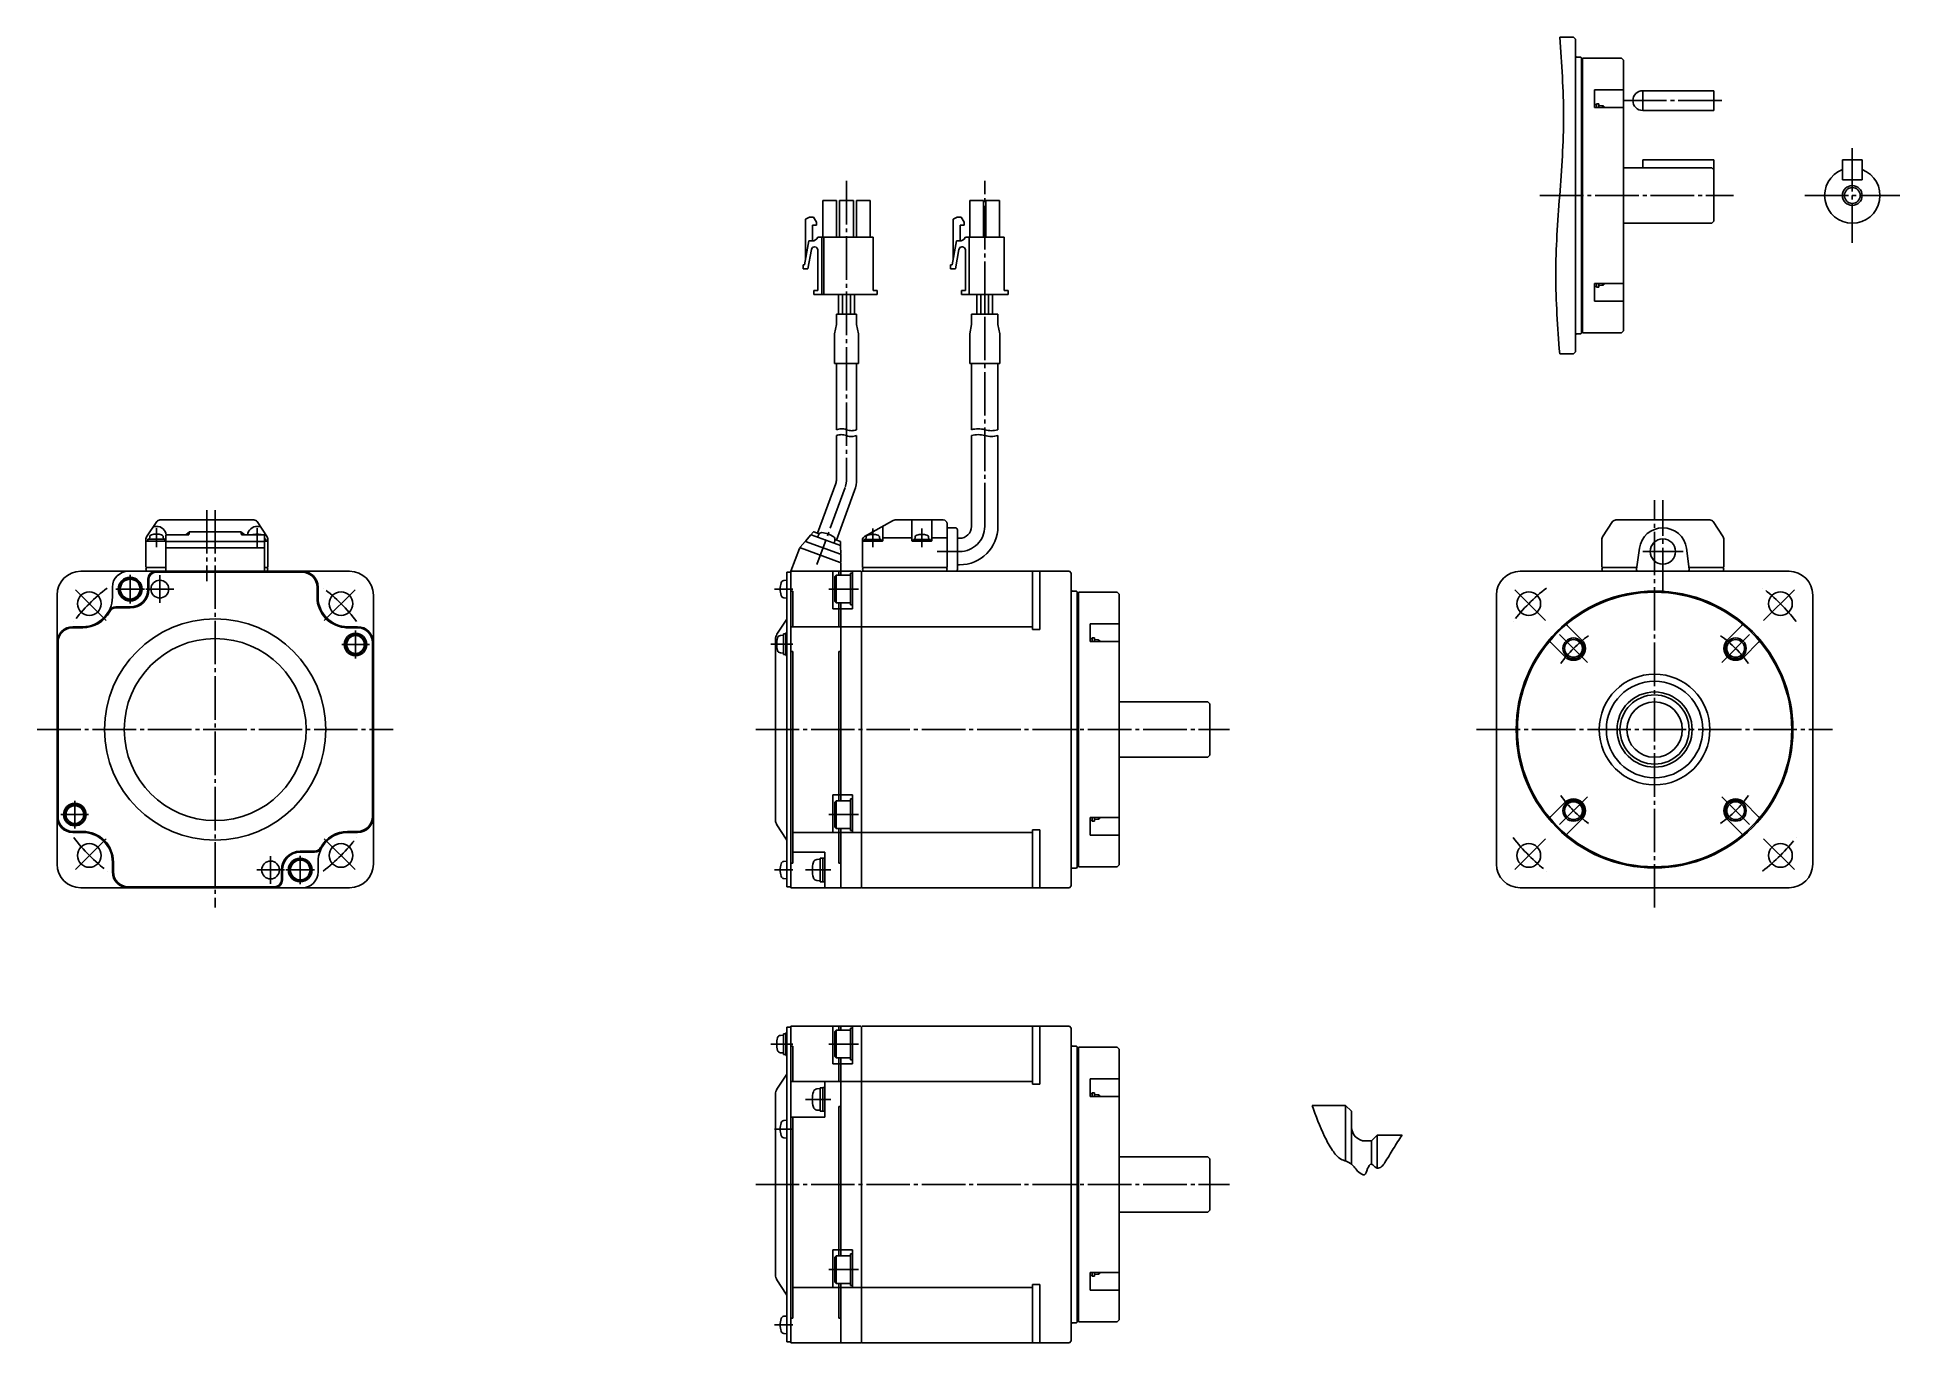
# Model space of a CAD drawing. Header units: millimetres. Extents: x -232 to 239, y -175 to 155.
import ezdxf

# ---------------------------------------------------------------- set-up
doc = ezdxf.new("R2010")
doc.units = ezdxf.units.MM
doc.linetypes.add('DASH_CENTER', pattern=[14, 11, -1, 1, -1])

msp = doc.modelspace()

# ---------------------------------------------------------------- linework, layer by layer
at = {"color": 7, "linetype": 'Continuous'}
for p, q in [((156.5, 155), (153, 155)), ((157, 154.5), (156.5, 155)), ((157, 154.5), (157, 75.5)), ((157.3, 150), (158.3, 150)), ((158.5, 149.8), (158.3, 150)), ((158.5, 115), (158.5, 149.8)), ((158.8, 148.9), (158.7, 148.9)), ((158.9, 149.7), (158.8, 149.6)), ((158.8, 149.6), (158.8, 115)), ((168.6, 149.7), (158.9, 149.7)), ((169.1, 149.2), (168.6, 149.7)), ((169.1, 115), (169.1, 149.2)), ((169.1, 141.71), (161.8, 141.71)), ((161.8, 141.71), (161.8, 137.22)), ((192, 141.5), (174, 141.5)), ((174, 141.5), (174, 136.5)), ((192, 136.5), (192, 141.5)), ((161.8, 138.01), (162.3, 138.01)), ((161.8, 137.22), (169.1, 137.22)), ((162.3, 137.22), (162.3, 138.16)), ((162.3, 138.16), (162.9, 138.16)), ((162.9, 138.16), (162.9, 137.22)), ((163.68, 137.69), (162.9, 137.76)), ((174, 136.5), (192, 136.5)), ((174, 124), (174, 122)), ((192, 124), (174, 124)), ((192, 124), (192, 108.5)), ((224.5, 124), (224.5, 119)), ((229.5, 124), (224.5, 124)), ((229.5, 119), (229.5, 124)), ((169.1, 122), (191.5, 122)), ((191.5, 122), (192, 121.5)), ((224.5, 119), (229.5, 119)), ((-29.85, 113.7), (-33.35, 113.7)), ((-33.35, 113.7), (-33.35, 104.5)), ((-29.85, 104.5), (-29.85, 113.7)), ((-29.1, 104.5), (-29.1, 113.7)), ((-29.1, 113.7), (-25.6, 113.7)), ((-25.6, 113.7), (-25.6, 104.5)), ((-24.85, 113.7), (-24.85, 104.5)), ((-21.35, 113.7), (-24.85, 113.7)), ((-21.35, 104.5), (-21.35, 113.7)), ((3.82, 104.5), (3.82, 113.7)), ((3.82, 113.7), (7.32, 113.7)), ((7.32, 113.7), (7.32, 104.5)), ((7.87, 104.5), (7.87, 113.7)), ((7.87, 113.7), (11.37, 113.7)), ((11.37, 113.7), (11.37, 104.5)), ((158.5, 80.2), (158.5, 115)), ((158.8, 115), (158.8, 80.4)), ((169.1, 80.8), (169.1, 115)), ((-36.69, 109.5), (-37.69, 109)), ((-37.69, 98.88), (-37.69, 109)), ((-36.69, 109.5), (-35.69, 109.5)), ((-35.69, 109.5), (-34.94, 108.25)), ((0.62, 109.5), (-0.38, 109)), ((-0.38, 98.88), (-0.38, 109)), ((0.62, 109.5), (1.62, 109.5)), ((1.62, 109.5), (2.37, 108.25)), ((191.5, 108), (192, 108.5)), ((-35.94, 103.5), (-35.94, 107.5)), ((-35.94, 107.5), (-34.94, 107.5)), ((-34.94, 108.25), (-34.94, 107.5)), ((-34.6, 104.5), (-31.1, 104.5)), ((-33.6, 104.5), (-33.6, 90)), ((-33.1, 90), (-33.1, 104.5)), ((-31.1, 104.5), (-29.85, 104.5)), ((-29.1, 104.5), (-29.85, 104.5)), ((-25.6, 104.5), (-29.1, 104.5)), ((-20.6, 104.5), (-25.6, 104.5)), ((-20.6, 104.5), (-20.6, 91)), ((1.37, 107.5), (2.37, 107.5)), ((1.37, 103.5), (1.37, 107.5)), ((2.37, 108.25), (2.37, 107.5)), ((12.5, 104.5), (2.7, 104.5)), ((3.7, 104.5), (3.7, 90)), ((12.5, 104.5), (12.5, 91)), ((191.5, 108), (169.1, 108)), ((-37.94, 97.5), (-36.85, 103.5)), ((-36.21, 101.38), (-37.1, 96.5)), ((-36.1, 103.5), (-36.85, 103.5)), ((-35.48, 102), (-35.35, 102)), ((-34.6, 91), (-34.6, 101.25)), ((-0.63, 97.5), (0.46, 103.5)), ((1.09, 101.38), (0.2, 96.5)), ((1.2, 103.5), (0.46, 103.5)), ((1.83, 102), (1.95, 102)), ((2.7, 91), (2.7, 101.25)), ((-37.94, 97.5), (-38.35, 97.5)), ((-38.35, 97.5), (-38.35, 96.5)), ((-38.35, 96.5), (-37.1, 96.5)), ((-1.05, 97.5), (-1.05, 96.5)), ((-0.63, 97.5), (-1.05, 97.5)), ((-1.05, 96.5), (0.2, 96.5)), ((-35.6, 91), (-35.6, 90)), ((-34.6, 91), (-35.6, 91)), ((-35.6, 90), (-34.9, 90)), ((-34.9, 90), (-33.6, 90)), ((-33.6, 90), (-33.6, 91)), ((-33.6, 90), (-33.6, 90)), ((-19.6, 90), (-33.6, 90)), ((-29.35, 90), (-29.35, 85)), ((-28.35, 90), (-28.35, 85)), ((-27.35, 90), (-27.35, 85)), ((-26.35, 90), (-26.35, 85)), ((-25.35, 90), (-25.35, 85)), ((-19.6, 91), (-20.6, 91)), ((-19.6, 90), (-19.6, 91)), ((1.7, 91), (1.7, 90)), ((2.7, 91), (1.7, 91)), ((1.7, 90), (13.5, 90)), ((5.6, 90), (5.6, 85)), ((6.6, 90), (6.6, 85)), ((7.6, 90), (7.6, 85)), ((8.6, 90), (8.6, 85)), ((9.6, 90), (9.6, 85)), ((13.5, 91), (12.5, 91)), ((13.5, 90), (13.5, 91)), ((169.1, 92.78), (161.8, 92.78)), ((161.8, 92.78), (161.8, 88.29)), ((162.3, 91.99), (161.8, 91.99)), ((162.3, 91.84), (162.3, 92.78)), ((162.9, 91.84), (162.3, 91.84)), ((162.9, 92.78), (162.9, 91.84)), ((162.9, 92.24), (163.68, 92.31)), ((-24.8, 85), (-29.9, 85)), ((-29.9, 85), (-29.9, 82.43)), ((-24.8, 82.43), (-24.8, 85)), ((10.95, 85), (4.25, 85)), ((4.25, 85), (4.25, 82.43)), ((10.95, 82.43), (10.95, 85)), ((161.8, 88.29), (169.1, 88.29)), ((-29.9, 82.43), (-30.35, 80)), ((-24.35, 80), (-24.8, 82.43)), ((4.25, 82.43), (3.8, 80)), ((11.4, 80), (10.95, 82.43)), ((158.3, 80), (158.5, 80.2)), ((158.7, 81.1), (158.8, 81.1)), ((158.8, 80.4), (158.9, 80.3)), ((158.9, 80.3), (168.6, 80.3)), ((168.6, 80.3), (169.1, 80.8)), ((-30.35, 80), (-30.35, 72.5)), ((-24.35, 72.5), (-24.35, 80)), ((3.8, 80), (3.8, 72.5)), ((11.4, 72.5), (11.4, 80)), ((156.5, 75), (157, 75.5)), ((158.3, 80), (157.3, 80)), ((-30.35, 72.5), (-24.35, 72.5)), ((-29.9, 55.8), (-29.9, 72.5)), ((-24.8, 55.8), (-24.8, 72.5)), ((3.8, 72.5), (11.4, 72.5)), ((4.25, 72.5), (4.25, 55.8)), ((10.95, 55.8), (10.95, 72.5)), ((153, 75), (156.5, 75)), ((-29.9, 43.24), (-29.9, 54.3)), ((-24.8, 43.24), (-24.8, 54.3)), ((4.25, 54.3), (4.25, 31.35)), ((10.95, 31.35), (10.95, 54.3)), ((-34.65, 29.65), (-30.08, 42.21)), ((-29.86, 27.91), (-25.29, 40.47)), ((-200.96, 33), (-199.35, 33)), ((-199.35, 33), (-189.1, 33)), ((-189.1, 33), (-178.85, 33)), ((-178.85, 33), (-177.23, 33)), ((-14.78, 33), (-2.9, 33)), ((-10.8, 27.7), (-10.8, 33)), ((-5.8, 33), (-5.8, 27.7)), ((167.24, 33), (190.97, 33)), ((-204.33, 28.75), (-201.8, 32.56)), ((-203.55, 28.69), (-203.6, 28.1)), ((-202.59, 31.37), (-201.85, 31.37)), ((-200.1, 28.1), (-200.15, 28.69)), ((-199.5, 29), (-199.5, 27.58)), ((-199.3, 29.2), (-193.67, 29.2)), ((-194.46, 29.2), (-193.46, 30.01)), ((-193.67, 29.2), (-193.46, 30.01)), ((-193.46, 30.01), (-180.54, 30.01)), ((-180.54, 30.01), (-179.54, 29.2)), ((-180.54, 30.01), (-180.33, 29.2)), ((-180.33, 29.2), (-174.7, 29.2)), ((-176.4, 32.56), (-173.87, 28.75)), ((-176.35, 31.37), (-175.61, 31.37)), ((-174.5, 27.58), (-174.5, 29)), ((-36.42, 29.16), (-37.66, 27.69)), ((-35.73, 29.97), (-36.42, 29.16)), ((-36.31, 29.19), (-32.6, 27.84)), ((-35.62, 30), (-34.26, 29.51)), ((-34.38, 29.32), (-34.71, 28.61)), ((-22.79, 28.79), (-15.76, 32.74)), ((-22.4, 28.64), (-22.45, 28.05)), ((-18.95, 28.05), (-19, 28.64)), ((-18.2, 27.7), (-18.2, 31.37)), ((-18.2, 28.5), (-10.8, 28.5)), ((-10, 28.64), (-10.05, 28.05)), ((-6.55, 28.05), (-6.6, 28.64)), ((-5.8, 28.5), (-1.9, 28.5)), ((-1.9, 32), (-1.9, 21)), ((-1.8, 31), (0.2, 31)), ((0.7, 30.5), (0.7, 20.5)), ((1.25, 28.35), (0.7, 28.35)), ((163.87, 28.75), (166.4, 32.56)), ((191.8, 32.56), (194.33, 28.75)), ((-204.5, 28.2), (-204.5, 27.6)), ((-204.5, 27.6), (-204.5, 21.1)), ((-199.5, 27.6), (-204.4, 27.6)), ((-204, 28.1), (-204, 27.6)), ((-204, 28.1), (-201.85, 28.1)), ((-201.85, 28.1), (-199.7, 28.1)), ((-199.7, 27.6), (-199.7, 28.1)), ((-199.5, 27.58), (-174.5, 27.58)), ((-199.5, 27.38), (-199.5, 25.94)), ((-199.5, 25.94), (-174.5, 25.94)), ((-199.5, 20), (-199.5, 25.74)), ((-174.5, 28.1), (-174.2, 28.1)), ((-173.8, 27.6), (-174.5, 27.6)), ((-174.5, 25.94), (-174.5, 27.38)), ((-174.5, 25.74), (-174.5, 20)), ((-174.2, 27.6), (-174.2, 28.1)), ((-173.7, 27.6), (-173.7, 28.2)), ((-173.7, 21.1), (-173.7, 27.6)), ((-39.2, 25.77), (-41.4, 20)), ((-39.04, 26.07), (-37.81, 27.54)), ((-28.93, 22.25), (-39, 25.91)), ((-28.87, 24.35), (-37.7, 27.57)), ((-32.6, 27.84), (-28.89, 26.49)), ((-30.49, 27.07), (-30.28, 27.83)), ((-30.26, 28.05), (-28.89, 27.56)), ((-28.83, 26.4), (-28.83, 27.46)), ((-28.82, 24.48), (-28.83, 26.4)), ((-28.8, 24.26), (-28.8, 22.34)), ((-23.3, 27.92), (-23.3, 21)), ((-23.3, 27.6), (-18.3, 27.6)), ((-22.85, 28.05), (-18.55, 28.05)), ((-22.85, 27.6), (-22.85, 28.05)), ((-18.55, 27.6), (-18.55, 28.05)), ((-5.9, 27.6), (-10.7, 27.6)), ((-10.45, 27.6), (-10.45, 28.05)), ((-10.45, 28.05), (-6.15, 28.05)), ((-6.15, 27.6), (-6.15, 28.05)), ((163.7, 28.2), (163.7, 27.6)), ((163.7, 27.6), (163.7, 21.1)), ((173.16, 25.82), (172.43, 20.57)), ((185.77, 20.57), (185.04, 25.82)), ((194.5, 27.6), (194.5, 28.2)), ((194.5, 21.1), (194.5, 27.6)), ((-209, 20), (-221, 20)), ((-177, 20), (-209, 20)), ((-204.4, 21), (-199.5, 21)), ((-202, 19.75), (-187, 19.75)), ((-187, 19.75), (-165, 19.75)), ((-177, 20), (-154, 20)), ((-174.5, 21), (-173.8, 21)), ((-153, 20), (-154, 20)), ((-42.4, -20), (-42.4, 19.75)), ((-42.4, 19.75), (-41.4, 19.75)), ((-41.4, 20), (-41.4, -60)), ((-41.4, 20), (-28.8, 20)), ((-30.8, 10.5), (-30.8, 20)), ((-29.95, 19), (-30.3, 18.65)), ((-29.95, 19), (-26.3, 19)), ((-29.95, 19), (-29.95, 12)), ((-29.3, 20), (-29.3, 19)), ((-28.8, 22.06), (-28.8, 19)), ((-23.7, 20), (-28.8, 20)), ((-26.3, 19.5), (-25.8, 19.5)), ((-26.3, 11.5), (-26.3, 19.5)), ((-25.8, 10.5), (-25.8, 20)), ((-23.7, 20), (-23.6, 19.9)), ((-23.6, 19.9), (-23.5, 20)), ((-23.6, 19.9), (-23.6, -59.9)), ((29, 20), (-23.5, 20)), ((-23.3, 21), (-1.9, 21)), ((0.7, 21.65), (1.25, 21.65)), ((19.7, 5.32), (19.7, 20)), ((21.5, 20), (21.5, 5.32)), ((29.5, 19.5), (29, 20)), ((29.5, 19.5), (29.5, -59.5)), ((143, 20), (211, 20)), ((163.8, 21), (172.49, 21)), ((185.71, 21), (194.4, 21)), ((-213, 16), (-213, 13.5)), ((-204, 18), (-204, 14.25)), ((-203.75, 18), (-203.75, 15.5)), ((-161.25, 16), (-161.25, 13.5)), ((-161, 16), (-161, 13.5)), ((-42.4, 17.75), (-43.18, 17.68)), ((-41.4, 15), (-40.9, 15)), ((-40.9, 15), (-40.9, 6)), ((-30.3, 12.35), (-30.3, 18.65)), ((29.8, 15), (30.8, 15)), ((31, 14.8), (30.8, 15)), ((31, -20), (31, 14.8)), ((31.4, 14.7), (31.3, 14.6)), ((31.3, 14.6), (31.3, -20)), ((41.1, 14.7), (31.4, 14.7)), ((41.6, 14.2), (41.1, 14.7)), ((41.6, -20), (41.6, 14.2)), ((-227, 14), (-227, 2)), ((-212.13, 11), (-208.5, 11)), ((-212.13, 10.75), (-208.5, 10.75)), ((-147, 2), (-147, 14)), ((-43.18, 13.32), (-42.4, 13.25)), ((-30.8, 10.5), (-25.8, 10.5)), ((-30.3, 12.35), (-29.95, 12)), ((-26.3, 12), (-29.95, 12)), ((-29.3, 12), (-29.3, 6)), ((-28.8, 12), (-28.8, -36.5)), ((-26.3, 11.5), (-25.8, 11.5)), ((31.3, 13.9), (31.2, 13.9)), ((137, 14), (137, -54)), ((217, -54), (217, 14)), ((-223, 6), (-220.5, 6)), ((-223, 5.75), (-220.5, 5.75)), ((-154, 5.75), (-151, 5.75)), ((-151, 6), (-153.5, 6)), ((-44.93, 4.09), (-42.57, 7.65)), ((-41.4, 6), (-28.8, 6)), ((-28.8, 6), (-23.6, 6)), ((19.7, 6), (-23.6, 6)), ((19.7, 5.32), (21.5, 5.32)), ((34.3, 6.71), (34.3, 2.22)), ((41.6, 6.71), (34.3, 6.71)), ((158.62, 2.63), (154.92, 6.32)), ((199.08, 6.32), (195.39, 2.63)), ((-227, 2), (-227, -42)), ((-227, 1.32), (-227, -54)), ((-226.75, 2), (-226.75, -20)), ((-147.25, 2), (-147.25, -20)), ((-147, -42), (-147, 2)), ((-45.3, 2.88), (-45.3, -20)), ((-43.3, 3.83), (-44.08, 3.77)), ((-43.3, 4.18), (-42.7, 4.18)), ((-43.3, -1.02), (-43.3, 4.18)), ((-42.7, 4.43), (-42.4, 4.43)), ((-42.7, -1.27), (-42.7, 4.43)), ((34.3, 3.01), (34.8, 3.01)), ((34.3, 2.22), (41.6, 2.22)), ((34.8, 3.16), (35.4, 3.16)), ((34.8, 2.22), (34.8, 3.16)), ((35.4, 3.16), (35.4, 2.22)), ((36.18, 2.69), (35.4, 2.76)), ((150.68, 2.08), (154.37, -1.61)), ((199.63, -1.61), (203.32, 2.08)), ((-44.08, -0.6), (-43.3, -0.67)), ((-42.7, -1.02), (-43.3, -1.02)), ((-42.4, -1.27), (-42.7, -1.27)), ((-41.4, -0.25), (-40.9, -0.25)), ((-40.9, -0.25), (-40.9, -46)), ((-29.3, -0.25), (-28.8, -0.25)), ((-29.3, -38), (-29.3, -0.25)), ((64, -13), (41.6, -13)), ((64.5, -13.5), (64, -13)), ((64.5, -26.5), (64.5, -13.5)), ((-226.75, -42), (-226.75, -20)), ((-147.25, -42), (-147.25, -20)), ((-45.3, -20), (-45.3, -42.88)), ((-42.4, -59.75), (-42.4, -20)), ((31, -54.8), (31, -20)), ((31.3, -20), (31.3, -54.6)), ((41.6, -54.2), (41.6, -20)), ((41.6, -27), (64, -27)), ((64, -27), (64.5, -26.5)), ((-30.8, -46), (-30.8, -36.5)), ((-30.8, -36.5), (-28.8, -36.5)), ((-28.8, -36.5), (-25.8, -36.5)), ((-28.8, -38), (-28.8, -36.5)), ((-26.3, -45.5), (-26.3, -37.5)), ((-26.3, -37.5), (-25.8, -37.5)), ((-25.8, -36.5), (-25.8, -46)), ((-147, -42), (-147, -54)), ((-29.95, -38), (-30.3, -38.35)), ((-30.3, -44.65), (-30.3, -38.35)), ((-29.95, -38), (-26.3, -38)), ((-29.95, -38), (-29.95, -45)), ((34.3, -42.22), (34.3, -46.71)), ((41.6, -42.22), (34.3, -42.22)), ((34.8, -43.16), (34.8, -42.22)), ((35.4, -42.22), (35.4, -43.16)), ((154.37, -38.38), (150.68, -42.08)), ((203.32, -42.08), (199.63, -38.38)), ((-223, -45.75), (-220.5, -45.75)), ((-223, -46), (-220.5, -46)), ((-151, -45.75), (-153.5, -45.75)), ((-151, -46), (-153.5, -46)), ((-42.57, -47.71), (-44.93, -44.09)), ((-40.9, -53.75), (-40.9, -46)), ((-40.9, -46), (-28.8, -46)), ((-30.3, -44.65), (-29.95, -45)), ((-26.3, -45), (-29.95, -45)), ((-29.3, -45), (-29.3, -53.75)), ((-28.8, -46), (-28.8, -45)), ((-28.8, -46), (-23.6, -46)), ((-28.8, -46), (-28.8, -60)), ((-26.3, -45.5), (-25.8, -45.5)), ((19.7, -46), (-23.6, -46)), ((19.7, -45.32), (19.7, -60)), ((21.5, -45.32), (19.7, -45.32)), ((21.5, -60), (21.5, -45.32)), ((34.8, -43.01), (34.3, -43.01)), ((34.3, -46.71), (41.6, -46.71)), ((35.4, -43.16), (34.8, -43.16)), ((35.4, -42.76), (36.18, -42.69)), ((154.92, -46.32), (158.62, -42.63)), ((195.39, -42.63), (199.08, -46.32)), ((-161.87, -50.75), (-165.5, -50.75)), ((-161.87, -51), (-165.5, -51)), ((-40.9, -51), (-32.8, -51)), ((-32.8, -51), (-32.8, -60)), ((-213, -56), (-213, -53.5)), ((-212.75, -56), (-212.75, -53.5)), ((-170.25, -58), (-170.25, -55.5)), ((-170, -58), (-170, -54.25)), ((-161, -56), (-161, -53.5)), ((-42.4, -53.25), (-43.18, -53.32)), ((-41.4, -53.75), (-40.9, -53.75)), ((-34, -52.75), (-34.85, -52.82)), ((-34, -52.55), (-34, -58.45)), ((-34, -52.55), (-33.3, -52.55)), ((-33.3, -52.5), (-32.8, -52.5)), ((-33.3, -52.5), (-33.3, -58.5)), ((-29.3, -53.75), (-28.8, -53.75)), ((30.8, -55), (29.8, -55)), ((30.8, -55), (31, -54.8)), ((31.2, -53.9), (31.3, -53.9)), ((31.3, -54.6), (31.4, -54.7)), ((31.4, -54.7), (41.1, -54.7)), ((41.1, -54.7), (41.6, -54.2)), ((-221, -60), (-153, -60)), ((-209, -59.75), (-187, -59.75)), ((-209, -60), (-165, -60)), ((-172, -59.75), (-187, -59.75)), ((-43.18, -57.68), (-42.4, -57.75)), ((-41.4, -59.75), (-42.4, -59.75)), ((-41.4, -60), (-28.8, -60)), ((-34.85, -58.18), (-34, -58.25)), ((-33.3, -58.45), (-34, -58.45)), ((-32.8, -58.5), (-33.3, -58.5)), ((-23.7, -60), (-28.8, -60)), ((-23.6, -59.9), (-23.7, -60)), ((-23.5, -60), (-23.6, -59.9)), ((-23.5, -60), (29, -60)), ((29, -60), (29.5, -59.5)), ((143, -60), (211, -60)), ((-43.3, -97.25), (-44.08, -97.32)), ((-43.3, -96.9), (-42.7, -96.9)), ((-43.3, -102.1), (-43.3, -96.9)), ((-42.7, -96.65), (-42.4, -96.65)), ((-42.7, -102.35), (-42.7, -96.65)), ((-42.4, -135), (-42.4, -95.25)), ((-42.4, -95.25), (-41.4, -95.25)), ((-41.4, -95), (-41.4, -175)), ((-41.4, -95), (-28.8, -95)), ((-30.8, -104.5), (-30.8, -95)), ((-29.95, -96), (-30.3, -96.35)), ((-30.3, -102.65), (-30.3, -96.35)), ((-29.95, -96), (-26.3, -96)), ((-29.95, -96), (-29.95, -103)), ((-29.3, -96), (-29.3, -95)), ((-28.8, -95), (-28.8, -96)), ((-23.7, -95), (-28.8, -95)), ((-26.3, -95.5), (-25.8, -95.5)), ((-26.3, -103.5), (-26.3, -95.5)), ((-25.8, -104.5), (-25.8, -95)), ((-23.6, -95.1), (-23.6, -174.9)), ((29, -95), (-23.5, -95)), ((19.7, -109.68), (19.7, -95)), ((21.5, -95), (21.5, -109.68)), ((29.5, -95.5), (29, -95)), ((29.5, -95.5), (29.5, -174.5)), ((-44.08, -101.68), (-43.3, -101.75)), ((-42.7, -102.1), (-43.3, -102.1)), ((-42.4, -102.35), (-42.7, -102.35)), ((-41.4, -100), (-40.9, -100)), ((-40.9, -100), (-40.9, -109)), ((-30.3, -102.65), (-29.95, -103)), ((-26.3, -103), (-29.95, -103)), ((-29.3, -103), (-29.3, -109)), ((-28.8, -103), (-28.8, -151.5)), ((-26.3, -103.5), (-25.8, -103.5)), ((29.8, -100), (30.8, -100)), ((31, -100.2), (30.8, -100)), ((31, -135), (31, -100.2)), ((31.3, -101.1), (31.2, -101.1)), ((31.4, -100.3), (31.3, -100.4)), ((31.3, -100.4), (31.3, -135)), ((41.1, -100.3), (31.4, -100.3)), ((41.6, -100.8), (41.1, -100.3)), ((41.6, -135), (41.6, -100.8)), ((-44.93, -110.91), (-42.57, -107.35)), ((-30.8, -104.5), (-25.8, -104.5)), ((34.3, -108.29), (34.3, -112.78)), ((41.6, -108.29), (34.3, -108.29)), ((-45.3, -112.12), (-45.3, -135)), ((-41.4, -109), (-28.8, -109)), ((-34, -110.75), (-34.85, -110.82)), ((-34, -110.55), (-34, -116.45)), ((-34, -110.55), (-33.3, -110.55)), ((-33.3, -110.5), (-32.8, -110.5)), ((-33.3, -110.5), (-33.3, -116.5)), ((-32.8, -109), (-32.8, -118)), ((-28.8, -109), (-23.6, -109)), ((19.7, -109), (-23.6, -109)), ((19.7, -109.68), (21.5, -109.68)), ((34.3, -111.99), (34.8, -111.99)), ((34.3, -112.78), (41.6, -112.78)), ((34.8, -111.84), (35.4, -111.84)), ((34.8, -112.78), (34.8, -111.84)), ((35.4, -111.84), (35.4, -112.78)), ((36.18, -112.31), (35.4, -112.24)), ((-34.85, -116.18), (-34, -116.25)), ((-33.3, -116.45), (-34, -116.45)), ((-32.8, -116.5), (-33.3, -116.5)), ((-29.3, -115.25), (-28.8, -115.25)), ((-29.3, -153), (-29.3, -115.25)), ((90.38, -115), (98.88, -115)), ((98.88, -115), (100.38, -116.5)), ((98.88, -115), (98.88, -129.1)), ((100.38, -116.5), (100.38, -129.9)), ((-42.4, -118.75), (-43.18, -118.82)), ((-32.8, -118), (-41.4, -118)), ((-40.9, -118), (-40.9, -161)), ((-43.18, -123.18), (-42.4, -123.25)), ((103.88, -124), (105.38, -124)), ((105.38, -124), (106.88, -122.5)), ((105.38, -124), (105.38, -129.9)), ((106.88, -122.5), (106.88, -130.88)), ((106.88, -122.5), (113.13, -122.5)), ((64, -128), (41.6, -128)), ((64.5, -128.5), (64, -128)), ((64.5, -141.5), (64.5, -128.5)), ((-45.3, -135), (-45.3, -157.88)), ((-42.4, -174.75), (-42.4, -135)), ((31, -169.8), (31, -135)), ((31.3, -135), (31.3, -169.6)), ((41.6, -169.2), (41.6, -135)), ((41.6, -142), (64, -142)), ((64, -142), (64.5, -141.5)), ((-30.8, -161), (-30.8, -151.5)), ((-30.8, -151.5), (-28.8, -151.5)), ((-29.95, -153), (-30.3, -153.35)), ((-30.3, -159.65), (-30.3, -153.35)), ((-29.95, -153), (-26.3, -153)), ((-29.95, -153), (-29.95, -160)), ((-28.8, -151.5), (-25.8, -151.5)), ((-28.8, -153), (-28.8, -151.5)), ((-26.3, -160.5), (-26.3, -152.5)), ((-26.3, -152.5), (-25.8, -152.5)), ((-25.8, -151.5), (-25.8, -161)), ((-42.57, -162.71), (-44.93, -159.09)), ((-30.3, -159.65), (-29.95, -160)), ((-26.3, -160), (-29.95, -160)), ((-29.3, -160), (-29.3, -168.75)), ((-28.8, -161), (-28.8, -160)), ((34.3, -157.22), (34.3, -161.71)), ((41.6, -157.22), (34.3, -157.22)), ((34.8, -158.01), (34.3, -158.01)), ((34.8, -158.16), (34.8, -157.22)), ((35.4, -158.16), (34.8, -158.16)), ((35.4, -157.22), (35.4, -158.16)), ((35.4, -157.76), (36.18, -157.69)), ((-40.9, -168.75), (-40.9, -161)), ((-40.9, -161), (-28.8, -161)), ((-28.8, -161), (-23.6, -161)), ((-28.8, -161), (-28.8, -175)), ((-26.3, -160.5), (-25.8, -160.5)), ((19.7, -161), (-23.6, -161)), ((21.5, -160.32), (19.7, -160.32)), ((19.7, -160.32), (19.7, -175)), ((21.5, -175), (21.5, -160.32)), ((34.3, -161.71), (41.6, -161.71)), ((-42.4, -168.25), (-43.18, -168.32)), ((-41.4, -168.75), (-40.9, -168.75)), ((-29.3, -168.75), (-28.8, -168.75)), ((31.2, -168.9), (31.3, -168.9)), ((41.1, -169.7), (41.6, -169.2)), ((-43.18, -172.68), (-42.4, -172.75)), ((30.8, -170), (29.8, -170)), ((30.8, -170), (31, -169.8)), ((31.3, -169.6), (31.4, -169.7)), ((31.4, -169.7), (41.1, -169.7)), ((-41.4, -174.75), (-42.4, -174.75)), ((-41.4, -175), (-28.8, -175)), ((-23.7, -175), (-28.8, -175)), ((-23.6, -174.9), (-23.7, -175)), ((-23.5, -175), (-23.6, -174.9)), ((-23.5, -175), (29, -175)), ((29, -175), (29.5, -174.5))]:
    msp.add_line(p, q, dxfattribs=at)
at = {"color": 1, "linetype": 'DASH_CENTER'}
for p, q in [((169, 139), (194.5, 139)), ((227, 127), (227, 103)), ((-27.35, 118.7), (-27.35, 43.24)), ((7.6, 31.35), (7.6, 118.7)), ((148, 115), (197, 115)), ((215, 115), (239, 115)), ((-27.73, 41.21), (-34.82, 21.73)), ((177, -65), (177, 38)), ((179.1, 14.94), (179.1, 38)), ((-189.1, 35.5), (-189.1, 17.5)), ((-187, 35.5), (-187, -65)), ((-201.85, 26.1), (-201.85, 30.9)), ((-176.35, 30.9), (-176.35, 26.1)), ((-20.7, 26.1), (-20.7, 30.85)), ((-8.3, 26.1), (-8.3, 30.85)), ((-4.4, 25), (1.25, 25)), ((174, 25), (184.2, 25)), ((-208.5, 19.1), (-208.5, 11.9)), ((-201, 12), (-201, 19)), ((-214.58, 7.58), (-223.06, 16.06)), ((-204.9, 15.5), (-212.1, 15.5)), ((-204.5, 15.5), (-197.5, 15.5)), ((-159.42, 7.58), (-150.94, 16.06)), ((-45.6, 15.5), (-40.9, 15.5)), ((-31.8, 15.5), (-24.3, 15.5)), ((149.42, 7.58), (140.94, 16.06)), ((204.58, 7.58), (213.06, 16.06)), ((-151.5, -2), (-151.5, 5)), ((-155, 1.5), (-148, 1.5)), ((-46.5, 1.58), (-40.9, 1.58)), ((160.03, -3.03), (152.96, 4.04)), ((193.97, -3.03), (201.04, 4.04)), ((-232, -20), (-142, -20)), ((-50.3, -20), (69.5, -20)), ((132, -20), (222, -20)), ((160.03, -36.97), (152.96, -44.04)), ((193.97, -36.97), (201.04, -44.04)), ((-226, -41.5), (-219, -41.5)), ((-222.5, -45), (-222.5, -38)), ((-31.8, -41.5), (-24.3, -41.5)), ((-214.58, -47.58), (-223.06, -56.06)), ((-159.42, -47.58), (-150.94, -56.06)), ((149.42, -47.58), (140.94, -56.06)), ((204.58, -47.58), (213.06, -56.06)), ((-176.5, -55.5), (-169.5, -55.5)), ((-173, -59), (-173, -52)), ((-161.9, -55.5), (-169.1, -55.5)), ((-165.5, -51.9), (-165.5, -59.1)), ((-45.6, -55.5), (-40.9, -55.5)), ((-31.3, -55.5), (-37.68, -55.5)), ((-46.5, -99.5), (-40.9, -99.5)), ((-31.8, -99.5), (-24.3, -99.5)), ((-31.3, -113.5), (-37.68, -113.5)), ((-45.6, -121), (-40.9, -121)), ((-50.3, -135), (69.5, -135)), ((-31.8, -156.5), (-24.3, -156.5)), ((-45.6, -170.5), (-40.9, -170.5))]:
    msp.add_line(p, q, dxfattribs=at)
at = {"color": 2, "linetype": 'Continuous'}
msp.add_circle((227, 115), 2.5, dxfattribs=at)
at = {"color": 7, "linetype": 'Continuous'}
for centre, radius in [((227, 115), 2), ((179.1, 25), 3.2), ((-218.82, 11.82), 3), ((-208.5, 15.5), 3), ((-208.5, 15.5), 2.75), ((-208.5, 15.5), 2.5), ((-201, 15.5), 2.25), ((-155.18, 11.82), 3), ((177, -20), 35), ((145.18, 11.82), 3), ((177, -20), 34.7), ((208.82, 11.82), 3), ((-187, -20), 27.96), ((-187, -20), 23), ((-151.5, 1.5), 2.85), ((-151.5, 1.5), 2.6), ((-151.5, 1.5), 2.25), ((156.49, 0.51), 2.65), ((156.49, 0.51), 2.25), ((197.51, 0.51), 2.65), ((197.51, 0.51), 2.25), ((177, -20), 14), ((177, -20), 12.2), ((177, -20), 9.5), ((177, -20), 8.75), ((177, -20), 7), ((-222.5, -41.5), 2.85), ((-222.5, -41.5), 2.6), ((-222.5, -41.5), 2.25), ((156.49, -40.51), 2.65), ((156.49, -40.51), 2.25), ((197.51, -40.51), 2.65), ((197.51, -40.51), 2.25), ((-218.82, -51.82), 3), ((-155.18, -51.82), 3), ((145.18, -51.82), 3), ((208.82, -51.82), 3), ((-173, -55.5), 2.25), ((-165.5, -55.5), 3), ((-165.5, -55.5), 2.75), ((-165.5, -55.5), 2.5)]:
    msp.add_circle(centre, radius, dxfattribs=at)
for centre, radius, start, end in [((157.3, 150.3), 0.3, 180, 270), ((158.7, 149.1), 0.2, 180, 270), ((174, 139), 2.5, 90, 180), ((163.61, 136.89), 0.8, 24.57, 85), ((174, 139), 2.5, 180, 270), ((227, 115), 7, 110.9248, 270), ((227, 115), 7, 270, 69.0752), ((-36.05, 105.05), 1.55, 268.1333, 339.2468), ((1.25, 105.05), 1.55, 268.1333, 339.2468), ((-35.48, 101.25), 0.75, 90, 169.6952), ((-35.35, 101.25), 0.75, 0, 90), ((1.83, 101.25), 0.75, 90, 169.6952), ((1.95, 101.25), 0.75, 0, 90), ((163.61, 93.11), 0.8, 275, 335.43), ((158.7, 80.9), 0.2, 90, 180), ((157.3, 79.7), 0.3, 90, 180), ((-32.9, 43.24), 3, 340, 0), ((-32.9, 43.24), 8.1, 340, 0), ((-200.96, 32), 1, 90, 146.3099), ((-177.23, 32), 1, 33.6901, 90), ((-14.78, 31), 2, 90, 119.3578), ((-2.9, 32), 1, 0, 90), ((167.24, 32), 1, 90, 146.3099), ((190.97, 32), 1, 33.6901, 90), ((-203.5, 28.2), 1, 146.3099, 180), ((-202.95, 28.64), 0.6, 106.3877, 175), ((-201.85, 24.9), 4.5, 90, 106.3877), ((-201.85, 28.87), 2.5, 7.226, 90), ((-201.85, 24.9), 4.5, 73.6123, 90), ((-200.75, 28.64), 0.6, 5, 73.6123), ((-199.3, 29), 0.2, 90, 180), ((-176.35, 28.87), 2.5, 90, 172.774), ((-176.35, 24.9), 4.5, 90, 107.3265), ((-176.35, 24.9), 4.5, 72.6735, 90), ((-174.7, 29), 0.2, 0, 90), ((-174.7, 28.2), 1, 0, 33.6901), ((-36.34, 29.1), 0.1, 70, 139.8637), ((-35.66, 29.91), 0.1, 70, 139.8637), ((-33.66, 28.98), 0.8, 85.4427, 155), ((-34.07, 23.8), 6, 70, 85.4427), ((-34.07, 23.8), 6, 54.5573, 70), ((-31.06, 28.04), 0.8, 345, 54.5573), ((-22.3, 27.92), 1, 119.3578, 180), ((-21.8, 28.59), 0.6, 106.3877, 175), ((-20.7, 24.85), 4.5, 90, 106.3877), ((-20.7, 24.85), 4.5, 73.6123, 90), ((-19.6, 28.59), 0.6, 5, 73.6123), ((-9.4, 28.59), 0.6, 106.3877, 175), ((-8.3, 24.85), 4.5, 90, 106.3877), ((-8.3, 24.85), 4.5, 73.6123, 90), ((-7.2, 28.59), 0.6, 5, 73.6123), ((-1.8, 30.9), 0.1, 90, 180), ((0.2, 30.5), 0.5, 0, 90), ((1.25, 31.35), 9.7, 270, 0), ((1.25, 31.35), 3, 270, 0), ((164.7, 28.2), 1, 146.3099, 180), ((179.1, 25), 6, 7.8875, 172.1125), ((193.5, 28.2), 1, 0, 33.6901), ((-204.4, 27.5), 0.1, 90, 180), ((-199.3, 27.38), 0.2, 90, 180), ((-199.3, 25.74), 0.2, 90, 180), ((-174.7, 27.38), 0.2, 0, 90), ((-174.7, 25.74), 0.2, 0, 90), ((-173.8, 27.5), 0.1, 0, 90), ((-39.02, 25.71), 0.2, 70, 160), ((-38.97, 26.01), 0.1, 140, 250), ((-37.74, 27.48), 0.1, 70, 140), ((-37.58, 27.63), 0.1, 139.8637, 250), ((-28.92, 24.48), 0.1, 250, 0.1363), ((-28.93, 27.46), 0.1, 0.1363, 70), ((-28.93, 26.4), 0.1, 0.1363, 70), ((-28.9, 24.26), 0.1, 0, 70), ((-18.3, 27.7), 0.1, 270, 0), ((-10.7, 27.7), 0.1, 180, 270), ((-5.9, 27.7), 0.1, 270, 0), ((-221, 14), 6, 90, 180), ((-209, 16), 4, 90, 180), ((-204.4, 21.1), 0.1, 180, 270), ((-204, 20.5), 0.5, 90, 270), ((-202, 18), 2, 90, 180), ((-202, 18), 1.75, 90, 180), ((-199.75, 19.5), 0.5, 30, 90), ((-174.2, 20.5), 0.5, 270, 90), ((-173.8, 21.1), 0.1, 270, 0), ((-165, 16), 4, 0, 90), ((-165, 16), 3.75, 0, 90), ((-153, 14), 6, 0, 90), ((-28.9, 22.34), 0.1, 250, 360), ((-29, 22.06), 0.2, 0, 70), ((-22.8, 20.5), 0.5, 90, 270), ((-2.4, 20.5), 0.5, 270, 90), ((0.2, 20.5), 0.5, 270, 0), ((143, 14), 6, 90, 180), ((163.8, 21.1), 0.1, 180, 270), ((164.2, 20.5), 0.5, 90, 270), ((172.92, 20.5), 0.5, 172.1125, 270), ((185.28, 20.5), 0.5, 270, 7.8875), ((194, 20.5), 0.5, 270, 90), ((194.4, 21.1), 0.1, 270, 0), ((211, 14), 6, 0, 90), ((-208.5, 15.5), 4.75, 270, 0), ((-208.5, 15.5), 4.5, 270, 0), ((-203.5, 14.25), 0.5, 180, 200.4137), ((-38.1, 15.5), 6, 164.5573, 180), ((-38.1, 15.5), 6, 180, 195.4427), ((-43.11, 16.89), 0.8, 95, 164.5573), ((29.8, 15.3), 0.3, 180, 270), ((-220.5, 13.5), 7.5, 270, 0), ((-220.5, 13.5), 7.75, 270, 331.7263), ((-212.13, 9), 2, 90, 151.7263), ((-212.13, 9), 1.75, 90, 151.7263), ((-153.5, 13.5), 7.75, 180, 270), ((-153.5, 13.5), 7.5, 180, 270), ((-43.11, 14.12), 0.8, 195.4427, 265), ((31.2, 14.1), 0.2, 180, 270), ((-223, 2), 4, 90, 180), ((-223, 2), 3.75, 90, 180), ((-152.75, 5.5), 0.5, 90, 150), ((-151, 2), 4, 0, 90), ((-151, 2), 3.75, 0, 90), ((-43.4, 8.2), 1, 326.3649, 0), ((155.28, 6.67), 0.5, 182.6229, 225), ((198.72, 6.67), 0.5, 315, 357.3771), ((-147.5, 0.25), 0.5, 300, 0), ((-43.1, 2.88), 2.2, 146.3649, 180), ((-39, 1.58), 6, 164.5573, 180), ((-39, 1.58), 6, 180, 195.4427), ((-44.01, 2.97), 0.8, 95, 164.5573), ((36.11, 1.89), 0.8, 24.57, 85), ((150.33, 1.72), 0.5, 45, 87.3771), ((156.49, 0.51), 3, 225, 45), ((197.51, 0.51), 3, 135, 315), ((203.67, 1.72), 0.5, 92.6229, 135), ((-44.01, 0.2), 0.8, 195.4427, 265), ((156.49, -40.51), 3, 315, 135), ((197.51, -40.51), 3, 45, 225), ((-226.5, -40.25), 0.5, 120, 180), ((-223, -42), 4, 180, 270), ((-223, -42), 3.75, 180, 270), ((-151, -42), 3.75, 270, 0), ((-151, -42), 4, 270, 0), ((36.11, -41.89), 0.8, 275, 335.43), ((150.33, -41.72), 0.5, 272.6229, 315), ((203.67, -41.72), 0.5, 225, 267.3771), ((-221.25, -45.5), 0.5, 270, 329.1166), ((-220.5, -53.5), 7.75, 0, 90), ((-220.5, -53.5), 7.5, 0, 90), ((-153.5, -53.5), 7.5, 90, 180), ((-153.5, -53.5), 7.75, 90, 151.7268), ((-43.1, -42.88), 2.2, 180, 213.6351), ((155.28, -46.67), 0.5, 135, 177.3771), ((198.72, -46.67), 0.5, 2.6229, 45), ((-165.5, -55.5), 4.75, 90, 180), ((-165.5, -55.5), 4.5, 90, 180), ((-161.87, -49), 1.75, 270, 331.7285), ((-161.87, -49), 2, 270, 331.7263), ((-43.4, -48.26), 1, 0, 33.6351), ((-221, -54), 6, 180, 270), ((-209, -56), 4, 180, 270), ((-209, -56), 3.75, 180, 270), ((-170.5, -54.25), 0.5, 0, 20.4137), ((-165, -56), 4, 270, 0), ((-153, -54), 6, 270, 0), ((-38.1, -55.5), 6, 164.5573, 180), ((-38.1, -55.5), 6, 180, 195.4427), ((-43.11, -54.11), 0.8, 95, 164.5573), ((-29, -55.5), 7, 163.743, 180), ((-29, -55.5), 7, 180, 196.257), ((-34.76, -53.82), 1, 95, 163.743), ((29.8, -55.3), 0.3, 90, 180), ((31.2, -54.1), 0.2, 90, 180), ((143, -54), 6, 180, 270), ((211, -54), 6, 270, 0), ((-174.25, -59.5), 0.5, 210, 270), ((-172, -58), 1.75, 270, 0), ((-172, -58), 2, 270, 0), ((-43.11, -56.88), 0.8, 195.4427, 265), ((-34.76, -57.18), 1, 196.257, 265), ((-39, -99.5), 6, 164.5573, 180), ((-44.01, -98.11), 0.8, 95, 164.5573), ((-39, -99.5), 6, 180, 195.4427), ((-44.01, -100.88), 0.8, 195.4427, 265), ((29.8, -99.7), 0.3, 180, 270), ((31.2, -100.9), 0.2, 180, 270), ((-43.4, -106.8), 1, 326.3649, 0), ((-43.1, -112.12), 2.2, 146.3649, 180), ((-29, -113.5), 7, 163.743, 180), ((-34.76, -111.82), 1, 95, 163.743), ((36.11, -113.11), 0.8, 24.57, 85), ((-29, -113.5), 7, 180, 196.257), ((-34.76, -115.18), 1, 196.257, 265), ((-38.1, -121), 6, 164.5573, 180), ((-38.1, -121), 6, 180, 195.4427), ((-43.11, -119.61), 0.8, 95, 164.5573), ((103.88, -120.5), 3.5, 180, 270), ((-43.11, -122.38), 0.8, 195.4427, 265), ((-43.1, -157.88), 2.2, 180, 213.6351), ((36.11, -156.89), 0.8, 275, 335.43), ((-43.4, -163.26), 1, 0, 33.6351), ((-38.1, -170.5), 6, 164.5573, 180), ((-43.11, -169.11), 0.8, 95, 164.5573), ((31.2, -169.1), 0.2, 90, 180), ((-38.1, -170.5), 6, 180, 195.4427), ((-43.11, -171.88), 0.8, 195.4427, 265), ((29.8, -170.3), 0.3, 90, 180)]:
    msp.add_arc(centre, radius, start, end, dxfattribs=at)
at = {"color": 1, "linetype": 'DASH_CENTER'}
for centre, radius, start, end in [((-32.9, 43.24), 5.55, 340, 0), ((1.25, 31.35), 6.35, 270, 0), ((-187, -20), 45, 127.3549, 142.6451), ((-187, -20), 45, 37.3549, 52.6451), ((177, -20), 45, 127.3549, 142.6451), ((177, -20), 45, 37.3549, 52.6451), ((177, -20), 29, 125.1091, 144.8909), ((177, -20), 29, 35.1091, 54.8909), ((177, -20), 29, 215.1091, 234.8909), ((177, -20), 29, 305.1091, 324.8909), ((-187, -20), 45, 217.3549, 232.6451), ((-187, -20), 45, 307.3549, 322.6451), ((177, -20), 45, 217.3549, 232.6451), ((177, -20), 45, 307.3549, 322.6451)]:
    msp.add_arc(centre, radius, start, end, dxfattribs=at)
at = {"color": 2, "linetype": 'Continuous'}
for points in [[(153, 75), (152.5, 81.67), (151.5, 95), (153, 115), (154.5, 135), (153.5, 148.33), (153, 155)], [(4.25, 55.8), (4.81, 55.93), (5.93, 56.18), (7.6, 55.8), (9.28, 55.43), (10.39, 55.68), (10.95, 55.8)], [(4.25, 54.3), (4.81, 54.43), (5.93, 54.68), (7.6, 54.3), (9.28, 53.93), (10.39, 54.18), (10.95, 54.3)]]:
    msp.add_open_spline(points, degree=3, dxfattribs=at)
for points, knots in [([(-29.9, 55.8), (-29.5, 55.92), (-28.65, 56.18), (-27.35, 55.8), (-26.06, 55.42), (-25.21, 55.68), (-24.8, 55.8)], [0, 0, 0, 0, 1.244127, 2.598648, 3.953168, 5.197295, 5.197295, 5.197295, 5.197295]), ([(-29.9, 54.3), (-29.5, 54.42), (-28.65, 54.68), (-27.35, 54.3), (-26.06, 53.92), (-25.21, 54.18), (-24.8, 54.3)], [0, 0, 0, 0, 1.244127, 2.598648, 3.953168, 5.197295, 5.197295, 5.197295, 5.197295]), ([(90.38, -115), (91.35, -117.64), (92.8, -121.56), (95.04, -125.72), (96.46, -127.62), (97.59, -128.67), (99.03, -129.12), (100.82, -129.99), (101.63, -131.62), (103.91, -133.07), (104.28, -131.09), (105.17, -129.55), (106.14, -130.37), (106.85, -131.09), (108.1, -130.54), (109.28, -128.72), (110.91, -125.94), (112.39, -123.65), (113.13, -122.5)], [0, 0, 0, 0, 8.45009, 12.512412, 14.095505, 15.587369, 17.021443, 18.61167, 21.274616, 22.871101, 24.613211, 26.053417, 26.893575, 27.84557, 28.916896, 30.327438, 34.431485, 38.524585, 38.524585, 38.524585, 38.524585])]:
    msp.add_open_spline(points, degree=3, knots=knots, dxfattribs=at)

doc.saveas('drawing.dxf')
